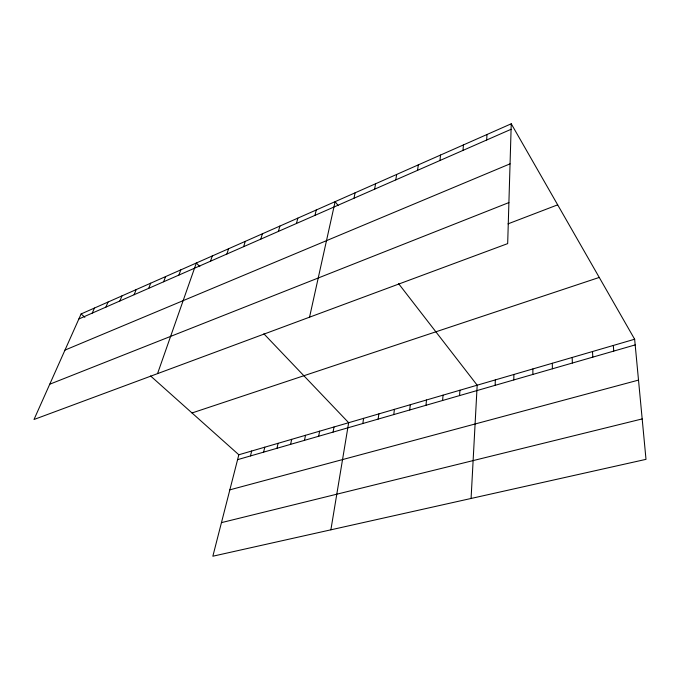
<?xml version="1.0" encoding="UTF-8"?>
<svg xmlns="http://www.w3.org/2000/svg" width="680" height="680" viewBox="0 0 680 680"><rect width="100%" height="100%" fill="white"/><g stroke="black" fill="none" stroke-linecap="round" stroke-linejoin="round"><path stroke-width="1.02" d="M532.865 374.433L532.882 368.942M513.791 379.942L513.902 374.476M511.25 123.785L507.679 243.61L34 419.5L81.107 313.947L511.25 123.785L634.644 339.235L646 459.348L212.849 556.215L238.833 454.767L634.644 339.235M495.133 385.322L495.337 379.899M471.079 498.465L477.181 385.195L398.607 283.671M486.676 140.004L486.999 134.504M459.561 395.59L459.935 390.235M442.595 400.486L443.046 395.156M462.978 150.407L463.445 144.917M425.977 405.288L426.504 399.984M439.943 160.514L440.555 155.04M409.708 409.98L410.303 404.719M393.762 414.587L394.425 409.351M417.562 170.34L418.302 164.874M378.139 419.092L378.87 413.89M362.822 423.512L363.613 418.344M395.786 179.894L396.652 174.445M330.879 529.822L348.661 422.705L263.874 333.803M333.089 432.098L334.007 426.989M374.612 189.184L375.589 183.761M318.656 436.262L319.625 431.179M304.495 440.351L305.515 435.302M354 198.228L355.087 192.822M290.606 444.354L291.677 439.339M309.545 317.186L335.129 201.645L338.215 205.632M276.973 448.29L278.094 443.3M263.602 452.158L264.767 447.193M314.959 215.364L316.251 209.993M250.47 455.94L251.676 451.01M296.463 223.482L297.84 218.127M278.426 231.404L279.888 226.066M260.822 239.122L262.37 233.818M243.644 246.661L245.268 241.375M226.882 254.023L228.574 248.752M210.511 261.205L212.279 255.96M157.547 373.626L196.35 262.999L199.809 266.62M178.899 275.077L180.795 269.883M163.633 281.775L165.58 276.607M148.707 288.328L150.714 283.177M134.121 294.729L136.179 289.603M119.85 300.993L121.958 295.894M105.893 307.113L108.052 302.039M92.234 313.115L94.435 308.057M78.863 318.979L511.079 129.293M64.974 350.098L510.051 163.846M49.751 384.208L508.904 202.572M508.011 223.864L557.668 204.841M192.015 412.964L599.241 277.44M237.575 459.663L635.179 344.904M229.849 489.846L638.503 380.103M221.45 522.631L642.175 418.923M81.107 313.947L84.864 317.305M150.578 375.964L238.833 454.767M613.326 345.457L613.734 351.092M592.51 351.534L592.807 357.136M572.169 357.467L572.365 363.035M552.304 363.273L552.389 368.798"/></g></svg>
